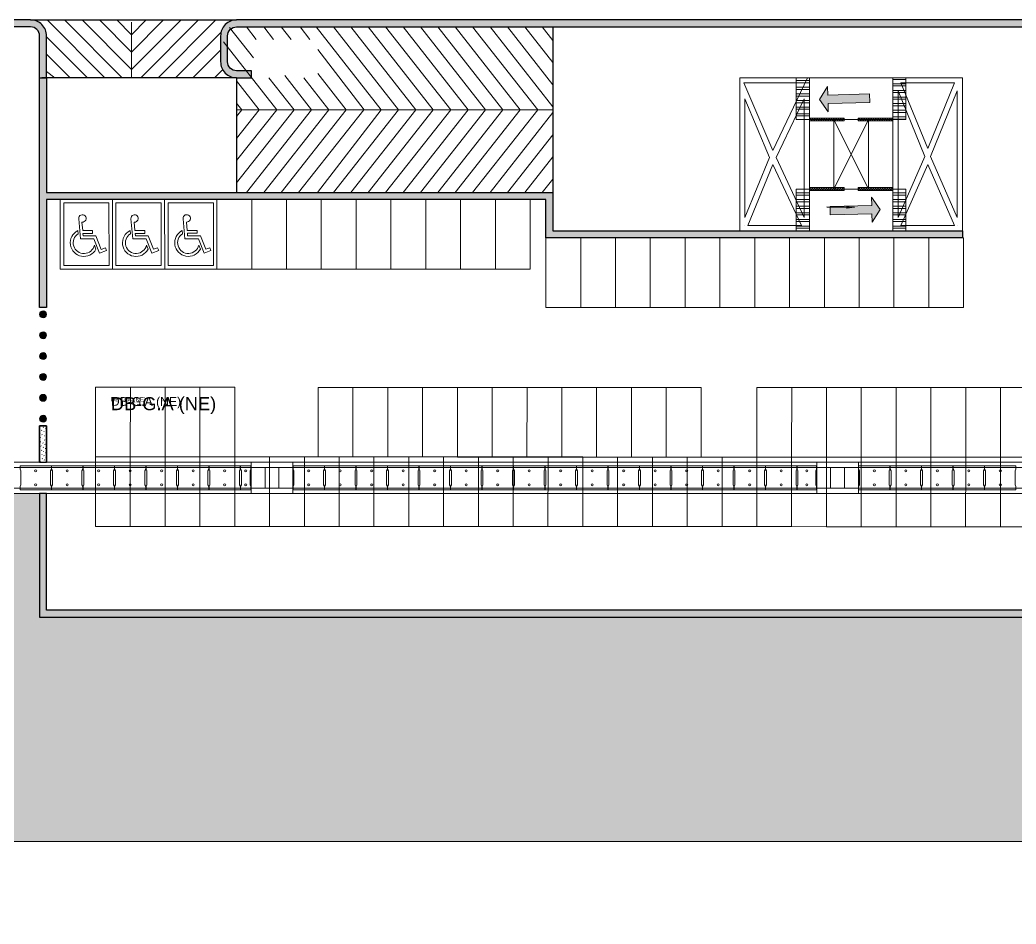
# Model space of a CAD drawing. Header units: millimetres. Extents: x -125260 to 100587, y -21016 to 10224.
# Drawn here: x -38881 to -10261, y -19872 to 6110 of the extents above; entities that cross this region are included whole.
import ezdxf

# ---------------------------------------------------------------- set-up
doc = ezdxf.new("R2010")
doc.units = ezdxf.units.MM
doc.header["$LTSCALE"] = 100
doc.header["$MEASUREMENT"] = 0
for name, color, linetype, lineweight in [('8', 251, 'Continuous', 0), ('ARC-PAKING-AR', 8, 'Continuous', 5), ('ARC-PARKING', 6, 'Continuous', 5), ('ARC-VIEW', 90, 'Continuous', 5), ('ARC_TEXT', 255, 'Continuous', 13), ('BOLLARD', 221, 'Continuous', 5), ('TEXT', 7, 'Continuous', 13), ('TEXT @ 1', 7, 'Continuous', 13), ('TEXT @ 100', 7, 'Continuous', 13), ('TEXT @ 150', 7, 'Continuous', 13), ('TEXT @ 50', 7, 'Continuous', 13), ('trench cover', 74, 'Continuous', 0)]:
    doc.layers.add(name, color=color, linetype=linetype, lineweight=lineweight)
doc.layers.add('9', color=9, linetype='Continuous')
doc.layers.add('Text_Tk', color=7, linetype='Continuous')
doc.styles.add('Annotative', font='arial.ttf')
doc.styles.add('TEXT-MEP', font='arial.ttf', dxfattribs={"width": 0.7})
doc.dimstyles.new('MEP-200', dxfattribs={"dimscale": 200, "dimtxt": 2, "dimasz": 1.2, "dimexe": 1, "dimexo": 0.5, "dimgap": 0.75, "dimtad": 1, "dimdec": 0, "dimzin": 1, "dimdsep": 46, "dimtxsty": 'TEXT-MEP', "dimblk": 'ARCHTICK', "dimcen": 0, "dimdle": 1, "dimclrd": 7, "dimclre": 8, "dimclrt": 51, "dimadec": 0, "dimazin": 0, "dimtm": 1e-09, "dimtfac": 0.625, "dimtdec": 0, "dimtix": 1, "dimtmove": 1, "dimatfit": 3, "dimfxl": 700, "dimtvp": 0.75, "dimtolj": 1, "dimtzin": 1, "dimlwd": -1, "dimlwe": -1, "dimarcsym": 1})
pattern_1 = [(45.00000056375756, (14.0185116333887, 100.7955895643681), (-0.03367596078536152, 0.03367596012265715), [])]
pattern_2 = [(45.00000056375756, (14.01851012208499, 99.99527097982354), (-0.03367596078536152, 0.03367596012265715), [])]
pattern_3 = [(330.0960819394024, (-254.6674254292302, 7184.723107989354), (49.85470196386791, 86.68626587928391), [9.999999999999922, -59.99999999999956])]

# ---------------------------------------------------------------- blocks, each defined once
blk = doc.blocks.new('_ArchTick')
at = {"const_width": 0.15}
blk.add_lwpolyline([(-0.5, -0.5), (0.5, 0.5)], dxfattribs=at)
blk = doc.blocks.new('A$C0FC06FC7')
for p, q in [((983.3851591378625, 1690.137638702552), (815.1740707966674, 3614.509923201083)), ((1125.425375327206, 3293.325162950467), (1195.55609437378, 2492.087426296464)), ((756.3563808493491, 2170.667853023886), (729.5181748617615, 2477.702902098215)), ((2142.074701869598, 2492.087426296464), (1195.55609437378, 2492.087426296464)), ((1220.176711356937, 2210.798888226534), (1241.128520776721, 1971.42617683069)), ((2142.074701869598, 2210.798888226534), (1220.176711356937, 2210.798888226534)), ((2457.89475019995, 1971.42617683069), (1241.128520776721, 1971.42617683069)), ((2142.074701869598, 2210.798888226534), (2142.074701869598, 2492.087426296464)), ((2971.183033571317, 679.6829128209793), (2457.89475019995, 1971.42617683069)), ((2266.985708642489, 1690.137638702552), (983.3851591378625, 1690.137638702552)), ((2813.648920475709, 314.4029016760469), (2266.985708642489, 1690.137638702552)), ((2460.110276266671, 695.0653822780878), (2305.938593605271, 1083.054430542077)), ((3466.865685796103, 573.9657122679346), (2813.648920475709, 314.4029016760469)), ((3362.992736771441, 835.3727743882046), (2971.183033571317, 679.6829128209793)), ((3466.865685796103, 573.9657122679346), (3362.992736771441, 835.3727743882046))]:
    blk.add_line(p, q)
for centre, radius, start, end in [((1168.526288673485, 3645.39627497227), 354.699530072429, 263.0201249035503, 184.9955775546926), ((1305.825607820618, 1305.832760517049), 1305.913429766081, 116.1872388435257, 332.1153117835303), ((1305.825607820618, 1305.832760517049), 1024.624891668825, 122.4296591420526, 347.4422065025104)]:
    blk.add_arc(centre, radius, start, end)
blk = doc.blocks.new('rrrrrrrrrrr')
at = {"layer": '8'}
for points in [[(-61.87889808206819, 2.79436670592986), (-61.87889808055479, 0.7943667059298605), (-60.37889808032196, 0.794366706861183), (-60.37889808265027, 2.794366707094014)], [(-61.77889808197506, 2.694366706069559), (-61.77889808069449, 0.8943667057901621), (-60.47889808041509, 0.8943667067214847), (-60.47889808251057, 2.694366707000881)]]:
    blk.add_lwpolyline(points, close=True, dxfattribs=at)
at = {"layer": 'ARC-PAKING-AR', "xscale": 0.0003000000000000001, "yscale": 0.0003000000000000001, "zscale": 0.0003000000000000001}
blk.add_blockref('A$C0FC06FC7', (-61.5917068811832, 1.157033304218203), dxfattribs=at)
blk = doc.blocks.new('*U119')
at = {"layer": 'TEXT @ 1', "insert": (-36268.48192648984, -4729.272766004375), "char_height": 2.5, "attachment_point": 1, "rotation": 359.98299311417423, "style": 'Annotative'}
blk.add_mtext_dynamic_manual_height_columns('DB-G.A (NE)', width=27910.07779181081, gutter_width=12500, heights=[0], dxfattribs=at)
at = {"layer": 'TEXT @ 100', "insert": (-36268.48192648984, -4729.272766004375), "char_height": 249.9999999999999, "attachment_point": 1, "rotation": 359.98299311417423, "style": 'Annotative'}
blk.add_mtext_dynamic_manual_height_columns('DB-G.A (NE)', width=2791007.779181081, gutter_width=1250000, heights=[0], dxfattribs=at)
at = {"layer": 'TEXT @ 150', "insert": (-36268.48192648984, -4729.272766004375), "char_height": 374.9999999999999, "attachment_point": 1, "rotation": 359.98299311417423, "style": 'Annotative'}
blk.add_mtext_dynamic_manual_height_columns('DB-G.A (NE)', width=4186511.668771621, gutter_width=1875000, heights=[0], dxfattribs=at)
at = {"layer": 'TEXT @ 50', "insert": (-36268.48192648984, -4729.272766004375), "char_height": 125, "attachment_point": 1, "rotation": 359.98299311417423, "style": 'Annotative'}
blk.add_mtext_dynamic_manual_height_columns('DB-G.A (NE)', width=1395503.88959054, gutter_width=625000, heights=[0], dxfattribs=at)
blk = doc.blocks.new('ARR1')
at = {"layer": 'ARC-PAKING-AR'}
h = blk.add_hatch(color=256, dxfattribs=at)
h.dxf.hatch_style = 1
h.paths.add_polyline_path([(-6.000000001862645, 0.5), (-1.000000001862645, 0.5), (-1.000000000931323, 1.5), (4.656612873077393e-10, 0), (-1.000000002328306, -1.499999999068677), (-1.000000002328306, -0.5), (-6.000000002328306, -0.5)])
at = {"layer": 'ARC-PAKING-AR', "flags": 128}
blk.add_lwpolyline([(-6.000000001862645, 0.5), (-1.000000001862645, 0.5), (-1.000000000931323, 1.5), (4.656612873077393e-10, 0), (-1.000000002328306, -1.499999999068677), (-1.000000002328306, -0.5), (-6.000000002328306, -0.5), (-6.000000001862645, 0.5)], dxfattribs=at)
blk = doc.blocks.new('SB 2')
at = {"layer": '8'}
h = blk.add_hatch(dxfattribs=at)
h.set_pattern_fill('ANSI32', color=256, scale=0.01999999999999998, angle=283.8596500629135)
h.set_pattern_definition([(360, (-7.441179152810946, 8.847386894049123), (-1.387778780781446e-17, 0.1905), []), (360, (-7.377679125871509, 8.783886866178364), (-1.387778780781446e-17, 0.1905), [])])
h.paths.add_polyline_path([(-1.575001449789852, 1.842957125394605), (-1.574925910681486, 0.6428109782282263), (-1.199925911147147, 0.6428109783446416), (-1.200001450022683, 1.842957125394605)])
h = blk.add_hatch(dxfattribs=at)
h.set_pattern_fill('ANSI32', color=256, scale=0.01999999999999998, angle=283.8596500629135)
h.set_pattern_definition([(360, (-4.667177643859759, 8.747829446569085), (-1.387778780781446e-17, 0.1905), []), (360, (-4.603677616687492, 8.684329419163987), (-1.387778780781446e-17, 0.1905), [])])
h.paths.add_polyline_path([(1.199000058928505, 1.842659816495143), (1.199075598269701, 0.6408109784824774), (1.574075598269701, 0.6408109782496467), (1.574000058230013, 1.842659816960804)])
h = blk.add_hatch(dxfattribs=at)
h.set_pattern_fill('ANSI31', color=256, scale=0.01499999999999999, angle=-31.14034993708653)
h.set_pattern_definition(pattern_1)
h.paths.add_polyline_path([(-1.199925910448655, 0.6828109779162332), (-1.199925911147147, 0.6028109773760661), (-0.1999259106814861, 0.6028109778417274), (-0.1999259106814861, 0.6828109784983099)])
h = blk.add_hatch(dxfattribs=at)
h.set_pattern_fill('ANGLE', color=256, scale=0.9999999999999994, angle=-31.14034993708653)
h.set_pattern_definition([(1.672335651513517e-11, (-6.450513472547755, 19.71753240132239), (1.77635683940025e-15, 6.985), [5.079999999999996, -1.904999999999999]), (90, (-6.450513472547755, 19.71753240132239), (-6.985000000000001, 1.332267629550188e-15), [5.079999999999993, -1.904999999999998])])
h.paths.add_polyline_path([(0.2000740887597203, 0.6828109779162332), (0.200074088294059, 0.6028109781909734), (1.199074088595808, 0.6028109780745581), (1.199074088130146, 0.6828109779162332)])
h = blk.add_hatch(dxfattribs=at)
h.set_pattern_fill('ANSI31', color=256, scale=0.01499999999999999, angle=-31.14034993708653)
h.set_pattern_definition(pattern_1)
h.paths.add_polyline_path([(0.2000740887597203, 0.6828109779162332), (0.200074088294059, 0.6028109781909734), (1.199074088595808, 0.6028109780745581), (1.199074088130146, 0.6828109779162332)])
h = blk.add_hatch(dxfattribs=at)
h.set_pattern_fill('ANSI32', color=256, scale=0.01999999999999998, angle=283.8596500629135)
h.set_pattern_definition([(360, (-7.441106575774029, 7.807181028649211), (-1.387778780781446e-17, 0.1905), []), (360, (-7.377606548601761, 7.743681001360528), (-1.387778780781446e-17, 0.1905), [])])
h.paths.add_polyline_path([(-1.574928872520104, -2.557766473502852), (-1.574927420122549, -1.357507605687715), (-1.19992742035538, -1.357507606036961), (-1.199928871821612, -2.557766473037191)])
h = blk.add_hatch(dxfattribs=at)
h.set_pattern_fill('ANSI31', color=256, scale=0.01499999999999999, angle=-31.14034993708653)
h.set_pattern_definition(pattern_2)
h.paths.add_polyline_path([(-1.199927419889718, -1.317507605650462), (-1.19992742035538, -1.397507606656291), (-0.1999274203553796, -1.397507606190629), (-0.1999274208210409, -1.317507606116123)])
h = blk.add_hatch(dxfattribs=at)
h.set_pattern_fill('ANGLE', color=256, scale=0.9999999999999994, angle=-31.14034993708653)
h.set_pattern_definition([(1.672335651513517e-11, (-6.450514981523156, 17.71721381973475), (1.77635683940025e-15, 6.985), [5.079999999999996, -1.904999999999999]), (90, (-6.450514981523156, 17.71721381973475), (-6.985000000000001, 1.332267629550188e-15), [5.079999999999993, -1.904999999999998])])
h.paths.add_polyline_path([(0.2000725790858269, -1.317507604020648), (0.2000725786201656, -1.397507603629492), (1.200072579085827, -1.397507604327984), (1.200072579085827, -1.317507603904232)])
h = blk.add_hatch(dxfattribs=at)
h.set_pattern_fill('ANSI31', color=256, scale=0.01499999999999999, angle=-31.14034993708653)
h.set_pattern_definition(pattern_2)
h.paths.add_polyline_path([(0.2000725790858269, -1.317507604020648), (0.2000725786201656, -1.397507603629492), (1.200072579085827, -1.397507604327984), (1.200072579085827, -1.317507603904232)])
h = blk.add_hatch(dxfattribs=at)
h.set_pattern_fill('ANSI32', color=256, scale=0.01999999999999998, angle=283.8596500629135)
h.set_pattern_definition([(360, (-4.666105066658929, 7.80747833836358), (-1.387778780781446e-17, 0.1905), []), (360, (-4.602605039719492, 7.743978310609236), (-1.387778780781446e-17, 0.1905), [])])
h.paths.add_polyline_path([(1.200072636827826, -2.557469163904898), (1.200074089225382, -1.357507605454884), (1.57507408852689, -1.357507606153376), (1.575072635896504, -2.557469163672067)])
at = {"layer": 'ARC-PARKING'}
h = blk.add_hatch(dxfattribs=at)
h.set_pattern_fill('ANGLE', color=256, scale=0.9999999999999994, angle=-31.14034993708653)
h.set_pattern_definition([(1.672335651513517e-11, (-12.06351724988781, 19.67472141166218), (1.77635683940025e-15, 6.985), [5.079999999999996, -1.904999999999999]), (90, (-12.06351724988781, 19.67472141166218), (-6.985000000000001, 1.332267629550188e-15), [5.079999999999993, -1.904999999999998])])
h.paths.add_polyline_path([(-1.199925910448655, 0.6828109779162332), (-1.199925911147147, 0.6028109773760661), (-0.1999259106814861, 0.6028109778417274), (-0.1999259106814861, 0.6828109784983099)])
h = blk.add_hatch(dxfattribs=at)
h.set_pattern_fill('ANGLE', color=256, scale=0.9999999999999994, angle=-31.14034993708653)
h.set_pattern_definition([(1.672335651513517e-11, (-12.06351724849083, 18.47472141240723), (1.77635683940025e-15, 6.985), [5.079999999999996, -1.904999999999999]), (90, (-12.06351724849083, 18.47472141240723), (-6.985000000000001, 1.332267629550188e-15), [5.079999999999993, -1.904999999999998])])
h.paths.add_polyline_path([(-1.199927419889718, -1.317507605650462), (-1.19992742035538, -1.397507606656291), (-0.1999274203553796, -1.397507606190629), (-0.1999274208210409, -1.317507606116123)])
at = {"layer": '8'}
for p, q in [((1.248735337052494, 1.842579663847573), (2.249075596686453, -0.2535658042179421)), ((-2.279311884660274, -0.4200715298065916), (-3.05119838565588, 1.463762561441399)), ((-2.199926359113306, -0.1912544280057773), (-2.971812860108912, 1.692579663707875)), ((-1.430583911715075, 1.692579663707875), (-2.199926359113306, -0.1912544280057773)), ((-1.351198385935277, 1.463762561441399), (-2.120540834031999, -0.4200715301558375)), ((-2.279311884660274, -0.4200715298065916), (-3.049927871674299, -2.178690503234975)), ((-1.349927870789543, -2.178690503002144), (-2.120540834031999, -0.4200715301558375)), ((2.344315330497921, -0.4512272189604118), (3.050074089784175, -2.178690503002144)), ((-2.199926360044628, -0.6488886325387284), (-2.970542346127331, -2.407507604919374)), ((-1.429313396569341, -2.40750760526862), (-2.199926360044628, -0.6488886325387284))]:
    blk.add_line(p, q, dxfattribs=at)
at = {"layer": '8', "flags": 128}
for points in [[(-3.201198385329917, 1.842579663614742), (-1.201198386028409, 1.842579663731158), (-1.199927871115506, -2.55750760587398), (-3.19992787251249, -2.557507604709826)], [(3.199001510161906, 1.842579663614742), (1.199001510161906, 1.842579664080404), (1.19907408952713, -2.55750760610681), (3.199074090225622, -2.55750760587398)], [(-3.049927871441469, -2.407507605035789), (-3.049927871441469, -2.407507605035789)], [(3.050074089318514, -2.40750760526862), (3.050074089318514, -2.40750760526862)]]:
    blk.add_lwpolyline(points, close=True, dxfattribs=at)
at = {"layer": '8'}
for points in [[(-1.575001449789852, 1.842957125394605), (-1.574925910681486, 0.6428109782282263), (-1.199925911147147, 0.6428109783446416), (-1.200001450022683, 1.842957125394605)], [(-1.19992591207847, 0.6428109768312424), (1.199074088130146, 0.6428109797416255), (1.19899999955669, 1.842579664546065), (-1.200000000186265, 1.842579663032666)], [(1.199000059161335, 1.842659816495143), (1.199075598269701, 0.6428109783446416), (1.574075598269701, 0.6428109782282263), (1.574000058695674, 1.842659816495143)], [(-1.199927420821041, -1.357507607084699), (1.199072578456253, -1.357507605338469), (1.199074087198824, 0.6428109792759642), (-1.199925912544131, 0.6428109771804884)], [(-1.199925910448655, 0.6828109779162332), (-1.199925911147147, 0.6028109773760661), (-0.1999259106814861, 0.6028109778417274), (-0.1999259106814861, 0.6828109784983099)], [(0.5000725779682398, -1.357507606735453), (0.500074087176472, 0.6428109778789803), (-0.4999259128235281, 0.6428109785774723), (-0.4999274220317602, -1.3575076055713)], [(0.2000740887597203, 0.6828109779162332), (0.200074088294059, 0.6028109781909734), (1.199074088595808, 0.6028109780745581), (1.199074088130146, 0.6828109779162332)], [(-1.574928872520104, -2.557766473502852), (-1.574927420122549, -1.357507605687715), (-1.19992742035538, -1.357507606036961), (-1.199928871821612, -2.557766473037191)], [(-1.199927419889718, -1.317507605650462), (-1.19992742035538, -1.397507606656291), (-0.1999274203553796, -1.397507606190629), (-0.1999274208210409, -1.317507606116123)], [(-1.199927420821041, -2.557507607270963), (1.200072579085827, -2.557507604709826), (1.200072578154504, -1.357507605222054), (-1.199927420821041, -1.357507607783191)], [(0.2000725790858269, -1.317507604020648), (0.2000725786201656, -1.397507603629492), (1.200072579085827, -1.397507604327984), (1.200072579085827, -1.317507603904232)], [(1.200072636827826, -2.557469163904898), (1.200074089225382, -1.357507605454884), (1.57507408852689, -1.357507606153376), (1.575072635896504, -2.557469163672067)]]:
    blk.add_lwpolyline(points, close=True, dxfattribs=at)
at = {"layer": '8', "flags": 128}
for points in [[(-3.049927871674299, -2.178690503234975), (-3.05119838565588, 1.463762561441399)], [(-2.971812860108912, 1.692579663707875), (-1.430583911715075, 1.692579663707875)], [(-1.351198385935277, 1.463762561441399), (-1.349927870789543, -2.178690503002144)], [(2.249075596220791, -0.2535658044507727), (3.077899819705635, 1.692579663591459), (1.428387035615742, 1.692579664173536)], [(2.154835863504559, -0.4512272184947506), (1.349006169009954, 1.236945606186055), (1.349074088968337, -2.178690502536483)], [(3.049074090085924, -2.178690503002144), (3.049006175715476, 1.236654386506416), (2.343315330799669, -0.4512272189604118)], [(0.500074087176472, 0.6428109778789803), (-0.4999274220317602, -1.3575076055713)], [(-0.4999259128235281, 0.6428109785774723), (0.5000725784339011, -1.357507606619038)], [(1.350074089132249, -2.178690502303652), (2.15583586320281, -0.4512272184947506)], [(2.250075597083196, -0.6488886326551437), (1.429459614446387, -2.407507605501451)], [(2.970688564470038, -2.407507604802959), (2.250075597083196, -0.6488886326551437)], [(-1.429313397035003, -2.407507605501451), (-2.970542346127331, -2.407507604919374)], [(1.429459614446387, -2.407507605501451), (2.970688564470038, -2.407507604802959)]]:
    blk.add_lwpolyline(points, dxfattribs=at)
at = {"layer": '8'}
for p, xscale, yscale, zscale, rotation in [((0.9054938885383308, 1.218928863410838), 0.2399999999999999, 0.2399999999999999, 0.2399999999999999, 358.598722509094), ((-0.837204368552193, -1.940713212941773), 0.2400000000000002, 0.2400000000000002, 0.2400000000000002, 178.5987223442755)]:
    blk.add_blockref('ARR1', p, dxfattribs=dict(at, xscale=xscale, yscale=yscale, zscale=zscale, rotation=rotation))
blk = doc.blocks.new('BIKE1X2')
at = {"layer": '8'}
blk.add_lwpolyline([(-1.164153218269348e-10, 2.328306436538696e-10), (1.000000000116415, 2.328306436538696e-10), (1.000000000349246, 2.000000000232831), (-1.164153218269348e-10, 2.000000000232831)], close=True, dxfattribs=at)
blk = doc.blocks.new('*U110')
at = {"layer": 'ARC-VIEW', "xscale": -1000, "yscale": 1000, "zscale": 1000, "rotation": 151.0973480734846}
blk.add_blockref('BIKE1X2', (45.60182464774698, 1117.103609023616), dxfattribs=at)
blk = doc.blocks.new('*U111')
at = {"layer": 'ARC_TEXT'}
for p in [(-6128.089746620221, 3383.270024306086), (-5252.648354245905, 2899.945735119502), (-4377.206961871588, 2416.621445932919), (-3501.76556949727, 1933.297156746335), (-2626.324177122952, 1449.972867559751), (-1750.882784748635, 966.6485783731674), (-875.4413923743174, 483.3242891865837), (0, 0)]:
    blk.add_blockref('*U110', p, dxfattribs=at)
blk = doc.blocks.new('*U76')
at = {"layer": 'ARC-VIEW', "xscale": -1000, "yscale": 1000, "zscale": 1000, "rotation": 151.0973480734846}
blk.add_blockref('BIKE1X2', (45.60182464774698, 1117.103609023616), dxfattribs=at)
blk = doc.blocks.new('*U77')
at = {"layer": 'ARC_TEXT'}
for p in [(-8754.413923743175, 4833.242891865837), (-7878.972531368857, 4349.918602679253), (-7003.531138994539, 3866.59431349267), (-6128.089746620221, 3383.270024306086), (-5252.648354245905, 2899.945735119502), (-4377.206961871588, 2416.621445932919), (-3501.76556949727, 1933.297156746335), (-2626.324177122952, 1449.972867559751), (-1750.882784748635, 966.6485783731674), (-875.4413923743174, 483.3242891865837), (0, 0)]:
    blk.add_blockref('*U76', p, dxfattribs=at)
blk = doc.blocks.new('*U78')
at = {"layer": 'ARC-VIEW', "xscale": -1000, "yscale": 1000, "zscale": 1000, "rotation": 151.0973480734846}
blk.add_blockref('BIKE1X2', (45.60182464774698, 1117.103609023616), dxfattribs=at)
blk = doc.blocks.new('*U79')
at = {"layer": 'ARC_TEXT'}
for p in [(-7003.531138994539, 3866.59431349267), (-6128.089746620221, 3383.270024306086), (-5252.648354245905, 2899.945735119502), (-4377.206961871588, 2416.621445932919), (-3501.76556949727, 1933.297156746335), (-2626.324177122952, 1449.972867559751), (-1750.882784748635, 966.6485783731674), (-875.4413923743174, 483.3242891865837), (0, 0)]:
    blk.add_blockref('*U78', p, dxfattribs=at)
blk = doc.blocks.new('*U80')
at = {"layer": 'ARC-VIEW', "xscale": -1000, "yscale": 1000, "zscale": 1000, "rotation": 151.0973480734846}
blk.add_blockref('BIKE1X2', (45.60182464774698, 1117.103609023616), dxfattribs=at)
blk = doc.blocks.new('*U63')
at = {"layer": 'ARC_TEXT'}
for p in [(-22761.47620173225, 12566.43151885118), (-21886.03480935793, 12083.10722966459), (-21010.59341698362, 11599.78294047801), (-20135.1520246093, 11116.45865129143), (-19259.71063223498, 10633.13436210484), (-18384.26923986067, 10149.81007291826), (-17508.82784748635, 9666.485783731674), (-16633.38645511203, 9183.161494545091), (-15757.94506273771, 8699.837205358506), (-14882.5036703634, 8216.512916171923), (-14007.06227798908, 7733.188626985339), (-13131.62088561476, 7249.864337798756), (-12256.17949324044, 6766.540048612172), (-11380.73810086613, 6283.215759425588), (-10505.29670849181, 5799.891470239005), (-9629.855316117491, 5316.567181052421), (-8754.413923743175, 4833.242891865837), (-7878.972531368857, 4349.918602679253), (-7003.531138994539, 3866.59431349267), (-6128.089746620221, 3383.270024306086), (-5252.648354245905, 2899.945735119502), (-4377.206961871588, 2416.621445932919), (-3501.76556949727, 1933.297156746335), (-2626.324177122952, 1449.972867559751), (-1750.882784748635, 966.6485783731674), (-875.4413923743174, 483.3242891865837), (0, 0)]:
    blk.add_blockref('*U80', p, dxfattribs=at)
blk = doc.blocks.new('*U89')
at = {"layer": 'ARC-VIEW', "xscale": -1000, "yscale": 1000, "zscale": 1000, "rotation": 151.0973480734846}
blk.add_blockref('BIKE1X2', (45.60182464774698, 1117.103609023616), dxfattribs=at)
blk = doc.blocks.new('*U90')
at = {"layer": 'ARC_TEXT'}
for p in [(-2626.324177122952, 1449.972867559751), (-1750.882784748635, 966.6485783731674), (-875.4413923743174, 483.3242891865837), (0, 0)]:
    blk.add_blockref('*U89', p, dxfattribs=at)
blk = doc.blocks.new('bollard H')
at = {"layer": 'BOLLARD'}
h = blk.add_hatch(color=256, dxfattribs=at)
h.dxf.hatch_style = 1
h.set_gradient(color1=(128, 128, 128), tint=1, name='SPHERICAL')
edge = h.paths.add_edge_path()
edge.add_arc((0, 0), 0.09999999999999998, -7.830578339736268, 352.1694216602637)
blk.add_circle((1.164153218269348e-10, 0), 0.09999999999999998, dxfattribs=at)
blk = doc.blocks.new('*U20')
at = {"layer": 'BOLLARD', "rotation": 7.830578339736208}
blk.add_blockref('bollard H', (0, 0), dxfattribs=at)
blk = doc.blocks.new('*U23')
at = {"layer": 'BOLLARD', "xscale": 999.9999999999999, "yscale": 999.9999999999999, "zscale": 999.9999999999999, "rotation": 53.2666790422975}
blk.add_blockref('*U20', (-2.812885213643312e-08, -5.095716915093362e-08), dxfattribs=at)
blk = doc.blocks.new('*U22')
at = {"layer": '8'}
blk.add_lwpolyline([(0.02499999990686774, 0.3450953722931445), (0.02499999990686774, 0.2500953725539148), (0, 0.2000953723909333), (4.656612873077393e-10, -0.1999046159908175), (0.02500000013969839, -0.2499046159209684), (0.02500000037252903, -0.3449046158930287), (-0.8749999997671694, -0.3449046157766134), (-0.875, -0.2499046159209684), (-0.849999999627471, -0.1999046159908175), (-0.8500000000931323, 0.2000953725073487), (-0.875, 0.2500953725539148), (-0.8750000004656613, 0.3450953728752211)], close=True, dxfattribs=at)
for centre in [(-0.4250000000465661, 0.2000953727089899), (-0.4249999995809048, -0.199904615672761, 0.001919901624205502)]:
    blk.add_circle(centre, 0.02999999999999999, dxfattribs=at)
blk = doc.blocks.new('*U14')
at = {"layer": '8'}
blk.add_lwpolyline([(-0.2750000002793968, 0.3450953722931445), (-0.2750000002793968, 0.2500953725539148), (-0.3000000001862645, 0.2000953723909333), (-0.2999999997206032, -0.1999046159908175), (-0.2750000000465661, -0.2499046159209684), (-0.2749999998137355, -0.3449046158930287), (-0.5749999995809048, -0.3449046159706389), (-0.5749999998137354, -0.2499046161149939), (-0.5499999994412064, -0.1999046161848431), (-0.5499999999068677, 0.2000953723133231), (-0.5749999998137354, 0.2500953723598892), (-0.5750000002793967, 0.3450953726811955)], close=True, dxfattribs=at)
for centre in [(-0.4250000000465661, 0.2000953727089899), (-0.4249999995809048, -0.199904615672761, 0.001919901624205502)]:
    blk.add_circle(centre, 0.02999999999999999, dxfattribs=at)
blk = doc.blocks.new('*U15')
at = {"layer": '8'}
blk.add_lwpolyline([(-0.1450000002793967, 0.3450953722931445), (-0.1450000002793967, 0.2500953725539148), (-0.1700000001862645, 0.2000953723909333), (-0.1699999997206032, -0.1999046159908175), (-0.1450000000465661, -0.2499046159209684), (-0.1449999998137355, -0.3449046158930287), (-0.7049999995809049, -0.3449046158865612), (-0.7049999998137355, -0.2499046160309162), (-0.6799999994412065, -0.1999046161007654), (-0.6799999999068678, 0.2000953723974008), (-0.7049999998137355, 0.250095372443967), (-0.7050000002793968, 0.3450953727652732)], close=True, dxfattribs=at)
for centre in [(-0.4250000000465661, 0.2000953727089899), (-0.4249999995809048, -0.199904615672761, 0.001919901624205502)]:
    blk.add_circle(centre, 0.02999999999999999, dxfattribs=at)
blk = doc.blocks.new('*U102')
at = {"layer": 'ARC-VIEW', "xscale": -1000, "yscale": 1000, "zscale": 1000, "rotation": 151.0973480734846}
blk.add_blockref('BIKE1X2', (45.60182464774698, 1117.103609023616), dxfattribs=at)
blk = doc.blocks.new('*U103')
at = {"layer": 'ARC_TEXT'}
for p in [(-9629.855316117491, 5316.567181052421), (-8754.413923743175, 4833.242891865837), (-7878.972531368857, 4349.918602679253), (-7003.531138994539, 3866.59431349267), (-6128.089746620221, 3383.270024306086), (-5252.648354245905, 2899.945735119502), (-4377.206961871588, 2416.621445932919), (-3501.76556949727, 1933.297156746335), (-2626.324177122952, 1449.972867559751), (-1750.882784748635, 966.6485783731674), (-875.4413923743174, 483.3242891865837), (0, 0)]:
    blk.add_blockref('*U102', p, dxfattribs=at)

msp = doc.modelspace()

# ---------------------------------------------------------------- hatches: boundary and pattern name
at = {"layer": '8'}
h = msp.add_hatch(dxfattribs=at)
h.set_pattern_fill('ACAD_ISO07W100', color=256, scale=19.99999999999999, angle=-61.06127451514627)
h.set_pattern_definition([(330.0960819394024, (-254.6675112748489, -6172.96521111473), (49.85470196386791, 86.68626587928391), [9.999999999999922, -59.99999999999956])])
edge = h.paths.add_edge_path()
edge.add_line((-38314.97880298535, 4449.997827036714), (-38314.97879590148, 5649.997823752467))
edge.add_arc((-38574.97879672002, 5649.997827863845), 260.0000006620318, -4.457986366228255e-07, 89.99999949702085)
edge.add_line((-38574.97879395778, 5909.997828776541), (-69124.96949235928, 5909.998024131379))
edge.add_arc((-69124.96949520729, 5649.998013993783), 260.000001920026, 89.99999956646371, 168.9125100870684)
edge.add_line((-69380.11651210966, 5699.99802528735), (-69582.24403054347, 5699.99802652415))
edge.add_arc((-69124.96949520729, 5649.998013993783), 460.0000020652039, 89.99999954754571, 173.7598683091863, ccw=False)
edge.add_line((-69124.96949105959, 6109.998021156178), (-38574.97879295696, 6109.997825982035))
edge.add_arc((-38574.97879664401, 5649.997826146253), 460.0000008884676, -4.270657996130467e-07, 89.999999545521, ccw=False)
edge.add_line((-38114.97879567115, 5649.997823511891), (-38114.97880271333, 4449.997827315092))
edge.add_line((-38114.97880286585, 4449.99782657146), (-38314.97880277487, 4449.997827597253))
h = msp.add_hatch(dxfattribs=at)
h.set_pattern_fill('ACAD_ISO07W100', color=256, scale=19.99999999999999, angle=-61.06127451514627)
h.set_pattern_definition(pattern_3)
edge = h.paths.add_edge_path()
edge.add_line((11370.45727908754, 6109.99980570667), (-32655.23015536672, 6110.000094936113))
edge.add_arc((-32655.23015511823, 5650.000099527862), 459.9999954082505, 90.00000003095077, 180.0359832021136)
edge.add_line((-33115.23005981084, 5649.711207887682), (-33114.72757126352, 4909.597386732639))
edge.add_arc((-32656.02255555533, 4908.498285591589), 458.7063324820824, 179.8627140886466, 270.104313702072)
edge.add_line((-32655.18742721468, 4449.792713334376), (-32224.97880147972, 4449.792711768707))
edge.add_line((-32224.97880147972, 4449.792711768707), (-32224.97880074971, 4649.792530075822))
edge.add_line((-32224.97880074971, 4649.792530075822), (-32654.56431385542, 4649.792435040581))
edge.add_arc((-32654.7276039072, 4909.792382440515), 259.9999986761722, 180.035983967179, 270.03598396717905, ccw=False)
edge.add_line((-32914.72755130714, 4909.629092388728), (-32915.23009991409, 5649.836812295543))
edge.add_arc((-32655.23015965049, 5650.000098363645), 259.9999915373324, 89.99999990555227, 180.0359830902884, ccw=False)
edge.add_line((-32655.2301592219, 5910.000089900976), (11370.54520143665, 5909.999806535721))
edge.add_line((11370.54520143665, 5909.999806535721), (11370.45727908754, 6109.99980570667))
h = msp.add_hatch(dxfattribs=at)
h.set_pattern_fill('ACAD_ISO07W100', color=256, scale=19.99999999999999, angle=-61.06127451514627)
h.set_pattern_definition([(330.0960819394024, (-254.6675161830935, -6172.962912418239), (49.85470196386791, 86.68626587928391), [9.999999999999922, -59.99999999999956])])
h.paths.add_polyline_path([(-23569.97883362124, 50.00003556621959), (-11799.97883620749, 49.9999548124033), (-11799.97883578793, -150.0000436131959), (-23769.97883659242, -149.9999684959766), (-23769.9788306509, 950.0000409818604), (-38114.97882817195, 950.0001383877243), (-38114.97883441889, -151.6695061146165), (-38114.97884373849, -2149.999867607083), (-38314.97884660512, -2149.999869381485), (-38314.97880621186, 4450.000133353344), (-38114.97880604966, 4450.000133419468), (-38114.97882505944, 1150.000147493789), (-23569.97883158438, 1150.00003904663)])
h = msp.add_hatch(dxfattribs=at)
h.set_pattern_fill('GRASS', color=256, scale=10, angle=298.9)
h.set_pattern_definition([(28.89999999999996, (0, 0), (70.437921930418, 244.0379051269747), [47.625, -311.5852448]), (343.9, (0, 0), (70.43792193880407, 244.0379051560289), [47.625, -206.375]), (73.89999999999996, (0, 0), (-244.0379051560288, 70.43792193880408), [47.62499999999998, -206.3749999999999])])
edge = h.paths.add_edge_path()
edge.add_line((84013.26528787613, -2501.168292760849), (72238.6568248272, -7419.06239593029))
edge.add_line((72238.6568248272, -7419.06239593029), (71500.02111554146, -7433.235993742943))
edge.add_line((71500.02111554146, -7433.235993742943), (71500.02111554146, -7493.355104088783))
edge.add_line((71500.02111554146, -7493.355104088783), (71500.02111577988, -7693.353696584702))
edge.add_line((71500.02111577988, -7693.353696584702), (68200.02111935616, -7693.475291728973))
edge.add_line((68200.02111935616, -7693.475291728973), (68200.0211212635, -7493.475290775299))
edge.add_line((68200.0211212635, -7493.475290775299), (7400.021113157272, -7496.115866184235))
edge.add_line((7400.021113157272, -7496.115866184235), (7400.02109336853, -11050.0001680851))
edge.add_line((7400.02109336853, -11050.0001680851), (-38314.97889947891, -11049.99986755848))
edge.add_line((-38314.97889947891, -11049.99986755848), (-38314.97887969017, -7498.147111773491))
edge.add_line((-38314.97887969017, -7498.147111773491), (-72438.87891340256, -7499.583283185959))
edge.add_line((-72438.87891340256, -7499.583283185959), (-72438.878937006, -11000.20302522182))
edge.add_line((-72438.878937006, -11000.20302522182), (-119747.7458276749, -11000.20261752605))
edge.add_line((-119747.7458276749, -11000.20261752605), (-119747.7458200455, -10500.20261287689))
edge.add_line((-119747.7458200455, -10500.20261287689), (-119747.7457618713, -1000.202613949776))
edge.add_line((-119747.7457618713, -1000.202613949776), (-119314.2249376621, -996.3068087092943))
edge.add_arc((-119249.4961795634, -500.5143218379377), 500.000002163096, 179.9999992584559, 262.56175464530475, ccw=False)
edge.add_line((-119749.4961817265, -500.514315366745), (-119749.4961764084, 499.4856820454916))
edge.add_arc((-119249.4961799447, 499.4856761139198), 499.9999964636227, 84.26082891836921, 179.9999993202919, ccw=False)
edge.add_line((-119199.4961750507, 996.9793906211853), (-119199.496165514, 2399.485680103302))
edge.add_line((-119199.496165514, 2399.485680103302), (-117799.4961624146, 2399.485674977303))
edge.add_line((-117799.4961624146, 2399.485674977303), (-117799.4961657524, 2049.512160778046))
edge.add_line((-117799.4961657524, 2049.512160778046), (-113341.225207639, 2049.512129419654))
edge.add_arc((-115647.8087369163, 849.5121491730206), 2600.062985799594, 27.48570364628458, 90.3988013827072)
edge.add_line((-115665.9060618877, 3449.512152433395), (-116106.6570737362, 3449.512151837349))
edge.add_line((-116106.6570737362, 3449.512151837349), (-116106.6570736925, 3649.512148547674))
edge.add_arc((-114487.0617520463, -6997.906590589138), 10769.89390906058, 98.64904924634347, 270.0860920751314)
edge.add_line((-114470.8790214062, -17767.78834164143), (-88510.37006855011, -17776.21907544136))
edge.add_line((-88510.37006855011, -17776.21907544136), (-73230.20852637291, -17500.20280218124))
edge.add_line((-73230.20852637291, -17500.20280218124), (75369.76525259018, -17500.20431089401))
edge.add_line((75369.76525259018, -17500.20431089401), (90337.26889181137, -10978.82187712193))
edge.add_line((90337.26889181137, -10978.82187712193), (90737.32031178474, -2552.32080078125))
edge.add_line((90737.32031178474, -2552.32080078125), (84013.26528787613, -2501.168292760849))
h = msp.add_hatch(dxfattribs=at)
h.set_pattern_fill('ACAD_ISO07W100', color=256, scale=19.99999999999999, angle=-61.06127451514627)
h.set_pattern_definition(pattern_3)
h.paths.add_polyline_path([(-38314.9788710373, -6598.103878356342), (-38114.97886966624, -6598.095195091853), (-38114.97886295662, -5549.999870602391), (-38314.97886437156, -5549.999866289261)])
h = msp.add_hatch(dxfattribs=at)
h.set_pattern_fill('ACAD_ISO07W100', color=256, scale=19.99999999999999, angle=-61.06127451514627)
h.set_pattern_definition(pattern_3)
h.paths.add_polyline_path([(6600.021118397446, -7496.124537492695), (6600.021097232675, -10850.00016240659), (-38114.97889703316, -10849.99986619287), (-38114.97887538707, -7498.095198173018), (-38314.9788769835, -7498.103881579766), (-38314.97890114786, -11049.99986984226), (6800.02109549669, -11050.00016298663), (6800.021117367578, -7496.115850826376)])

# ---------------------------------------------------------------- linework, layer by layer
for p, q in [((-38574.97879224714, 6110.000133623311), (-32655.23015536672, 6110.000094936113)), ((-38574.97879384643, 5910.000136697025), (-69124.96949239094, 5910.000330105249)), ((-38314.97880258459, 4450.000135896611), (-38314.97879546123, 5650.000135944807)), ((-32654.4010335713, 4649.792531651503), (-32654.56431944699, 4649.792432013259)), ((-38314.97884404282, -2149.999873438152), (-38314.97880402223, 4450.000133979658)), ((-38314.97880402223, 4450.000133979658), (-38114.97880346132, 4450.000131018751)), ((-38114.97880346132, 4450.000131018751), (-38254.97880242016, 4450.000135094218)), ((-32654.97880538473, 4449.787976843538), (-38174.97880343375, 4450.000134212489)), ((-38114.97880346132, 4450.000131018751), (-38114.97882422885, 1150.000139190583)), ((-38114.97882422885, 1150.000139190583), (-23569.97882699421, 1150.000048251473)), ((-23569.97882699421, 1150.000048251473), (-23569.9788307768, 50.00003635388566)), ((-23769.97882826444, 950.0000453898101), (-38114.97882546026, 950.0001361910254)), ((-38114.97882546026, 950.0001361910254), (-38114.97883158854, -151.6695094975294)), ((-23769.97883302924, -149.9999667497468), (-23769.97882826444, 950.0000453898101)), ((-23569.9788307768, 50.00003635388566), (-11799.97883363113, 49.9999549263157)), ((-11799.97883363113, 49.9999549263157), (-11799.97883330889, -150.0000420474098)), ((-38114.97883158854, -151.6695094975294), (-38114.97884108148, -2149.999867820588)), ((-11799.97883330889, -150.0000420474098), (-23769.97883302924, -149.9999667497468)), ((-38114.97884108148, -2149.999867820588), (-38314.97884404282, -2149.999873438152))]:
    msp.add_line(p, q)
msp.add_lwpolyline([(-38114.97880346132, 4450.000131018751), (-38114.97879573955, 5650.000114545866, 0.4142135799662505), (-38574.97879224714, 6110.000133623311), (-69124.96949811267, 6110.000326443056, 0.3826623512971588), (-69582.24402882003, 5700.000334267771), (-69380.11651110153, 5700.000332386931)], format="xyb")
msp.add_lwpolyline([(11370.45727908754, 6109.99980570667), (-32655.23015536672, 6110.000094936113, 0.4143975185467407), (-33115.23005981084, 5649.711207887682), (-33114.72757126352, 4909.597386732639, 0.4154491477461929), (-32655.18742721468, 4449.792713334376), (-32224.97880147972, 4449.792711768707), (-32224.97880074971, 4649.792530075822), (-32654.56431385542, 4649.792435040581, -0.414213562373095), (-32914.72755130714, 4909.629092388728), (-32915.23009991409, 5649.836812295543, -0.4143975186161377), (-32655.2301592219, 5910.000089900976), (11370.54520143665, 5909.999806535721)], format="xyb", close=True)
at = {"flags": 128}
msp.add_lwpolyline([(-38314.97887153544, -6598.103880562645), (-38314.97886437156, -5549.999866289261), (-38114.97886295662, -5549.999870602391), (-38114.9788691681, -6598.095192885608)], dxfattribs=at)
msp.add_lwpolyline([(-38314.9788710373, -6598.103878356342), (-38114.97886966624, -6598.095195091853), (-38114.97886295662, -5549.999870602391), (-38314.97886437156, -5549.999866289261)], close=True)
msp.add_lwpolyline([(6600.021118397446, -7496.124537492695), (6600.021097232675, -10850.00016240659), (-38114.97889703316, -10849.99986619287), (-38114.97887538707, -7498.095198173018), (-38314.9788769835, -7498.103881579766), (-38314.97890114786, -11049.99986984226), (6800.02109549669, -11050.00016298663), (6800.021117367578, -7496.115850826376), (6600.021118397446, -7496.124537492695)])
msp.add_arc((-38574.97879526114, 5650.000135248119), 259.9999995870278, 359.9999971985552, 90.000000655338)
at = {"layer": '8', "ltscale": 0.5}
for p, q in [((-73338.89820888189, -6599.622371195757), (68200.02112702871, -6593.475292634976)), ((-73338.89169438857, -6749.622372067475), (68100.0204631481, -6743.479637299781)), ((-32238.89075299133, -6747.785261558078), (-32238.91681846739, -7347.785261512094)), ((-32238.89075299133, -6747.785261558078), (-32238.90813016584, -7147.785263455415)), ((-31038.89726902336, -6597.785271586676), (-32238.89726757492, -6597.837387888634)), ((-32238.88423663999, -6597.78526378778), (-32238.89075299133, -6747.785261558078)), ((-31038.89075405327, -6747.78527051775), (-32238.8907531149, -6747.837386511324)), ((-31838.89075354706, -6747.820015555772), (-31838.86469490033, -7347.820013320248)), ((-31438.89075395321, -6747.802642944211), (-31438.86469534914, -7347.80264124024)), ((-31038.89726875532, -6597.785270912864), (-31038.89075481005, -6747.785270617402)), ((-31038.89075481005, -6747.785270617402), (-31038.87338213691, -7147.785270109249)), ((-31038.89075481005, -6747.785270617402), (-31038.86469627001, -7347.785269710526)), ((-14788.89689611598, -6597.079519670166), (-15988.89689469353, -6597.131637628074)), ((-15988.89689381341, -6597.131637324404), (-15988.85780648138, -7497.131635257043)), ((-15988.89255144105, -6697.131636785751), (-15988.88603581621, -6847.131635555532)), ((-14788.89038064993, -6747.079523080203), (-15988.89037912803, -6747.131635804719)), ((-15588.89038015094, -6747.114264213305), (-15588.86432130485, -7347.114263491472)), ((-15188.89038015842, -6747.096894628892), (-15188.86432210707, -7347.096893147915)), ((-14788.89689614203, -6597.079521326057), (-14788.85780907334, -7497.079518542276)), ((-14788.89255184807, -6697.079520834901), (-14788.88603731206, -6847.079521175125)), ((-14788.88603731206, -6847.079521175125), (-14788.86866534826, -7247.079518845014)), ((-73338.86563646056, -7349.622370790457), (68100.04652189682, -7343.479635126016)), ((-32238.91681846739, -7347.785261512094), (-32238.92333572956, -7497.785262632242)), ((-31038.86469569591, -7347.785269221815), (-32238.86469488086, -7347.837385419407)), ((-31038.86469627001, -7347.785269710526), (-31038.85818226072, -7497.785268617852)), ((-15988.86866461385, -7247.131634715304), (-15988.86215017988, -7397.131634993886)), ((-14788.86432253457, -7347.07952080213), (-15988.8643215701, -7347.131635139813)), ((-14788.86866507337, -7247.079510095762), (-14788.86215150503, -7397.079518487852)), ((-73338.85912213336, -7499.622372397629), (68361.14411231203, -7493.468295000261)), ((-31038.85818158464, -7497.785268190841), (-32238.85818034019, -7497.837384369515)), ((-14788.85780795121, -7497.079519220744), (-15988.85780648138, -7497.131635257043))]:
    msp.add_line(p, q, dxfattribs=at)
at = {"layer": '8', "flags": 128}
for points in [[(-36439.37486186663, 4449.933426577598), (-38097.3970985741, 6107.955683048756)], [(-35939.35564715929, 4449.914208843955), (-37597.39709507259, 6107.955679809966)], [(-35675.11847999138, 4685.677041447081), (-37097.39709343335, 6107.95567602542)], [(-35675.11847822562, 5185.677038595371), (-36597.39709766091, 6107.955672444717)], [(-35675.11847337593, 5685.677040844399), (-36097.39709716263, 6107.95566377783)], [(-35675.19533483715, 4685.677045092743), (-34252.69806914388, 6107.955653900979)], [(-35675.10447166963, 6050.000116941403), (-35675.16596944163, 4449.904056930332)], [(-35675.15690414455, 5185.677043827309), (-34752.73649986195, 6107.955659534375)], [(-35675.11847337593, 5685.677040844399), (-35252.77492798697, 6107.955664157227)], [(-35410.97628952707, 4449.893901738164), (-33752.65963714493, 6107.95565222943)], [(-34910.95707538915, 4449.874684906041), (-33252.62120497988, 6107.955651293334)], [(-34410.93786210274, 4449.855464130989), (-33102.3020310003, 5758.290144237224)], [(-32174.97879881797, 5019.357430555043), (-32862.80105588514, 5894.808873068832)], [(-32091.89265567304, 5550.00009539962), (-32374.73645431992, 5910.000094685005)], [(-31591.89265648213, 5550.000093095412), (-31874.73645495104, 5910.000090601447)], [(-31091.89265668379, 5550.000089030887), (-31374.73645511472, 5910.000085678126)], [(-30549.52269547635, 5550.000085256819), (-30826.43140069708, 5910.000083228166)], [(-28504.84879733216, 3530.03079758276), (-30374.73645631286, 5910.00007830828)], [(-28004.84879674377, 3530.030791368918), (-29874.73645585043, 5910.000077185512)], [(-27504.84879879114, 3530.030785634241), (-29374.73645566542, 5910.000072608527)], [(-27004.84879787792, 3530.030784796108), (-28874.73645590035, 5910.00007079303)], [(-26504.84879673934, 3530.030784100411), (-28374.73645552796, 5910.000067217217)], [(-26004.8487973064, 3530.030780814064), (-27874.73645705327, 5910.000058659411)], [(-25504.84879842149, 3530.03077869484), (-27374.73645579601, 5910.000056777557)], [(-25004.84879655218, 3530.030776442843), (-26874.73645663371, 5910.000058112491)], [(-24504.84879923255, 3530.030758832057), (-26374.73645569193, 5910.000053635216)], [(-24004.84879707893, 3530.030768109777), (-25874.73645627564, 5910.000051473326)], [(-23569.97881388424, 3612.927423279325), (-25374.73645614523, 5910.000048879709)], [(-23569.97880952935, 4249.321071193088), (-24874.73645577025, 5910.000040008803)], [(-23569.97880560132, 4885.714713792782), (-24374.73645756154, 5910.000037462567)], [(-23569.97880242749, 5522.108350997732), (-23874.78473492862, 5910.061481729674)], [(-36939.39407706271, 4449.952644885343), (-38114.97879567013, 5625.53737981146)], [(-31504.84879818103, 3530.030817642633), (-33035.12202196267, 5477.743156202021)], [(-33910.91864705864, 4449.836249258427), (-33114.95574711765, 5245.676799745532)], [(-28995.78078836254, 3530.030801309855), (-30324.97879703717, 5258.077873735456)], [(-37439.41329278973, 4449.971851255337), (-38114.97879877621, 5125.537379294343)], [(-37879.43250728307, 4449.991076793463), (-38114.9788034667, 4625.537369705329)], [(-33290.89943142697, 4449.817030674429), (-33053.5940366494, 4687.085948301363)], [(-32004.73840580472, 3530.030806613795), (-32654.97880553333, 4357.860023667396)], [(-31004.84879853898, 3530.030803642643), (-31727.64770513073, 4450.000095057068)], [(-30504.84879725358, 3530.030810101947), (-31274.97880164497, 4510.242509083299)], [(-30004.84879796063, 3530.030807736039), (-30727.64770677961, 4450.000087402412)], [(-29504.84879926786, 3530.030803225469), (-30324.97880262467, 4573.881865689473)], [(-32504.62801213124, 3530.030810402648), (-32654.97880952949, 3721.444307006022)], [(-32654.97881168009, 3530.030820738932), (-23569.97881385895, 3530.03076471918)], [(-31504.848797773, 3530.030817395891), (-32654.97882058249, 2065.785911265004)], [(-31004.84880010506, 3530.030812111916), (-32654.97882462836, 1429.766309295956)], [(-32004.73840213522, 3530.030821668857), (-32654.9788167785, 2702.201625534974)], [(-32504.62801125109, 3530.030810706376), (-32654.97881246182, 3338.617334201524)], [(-30504.84879873383, 3530.030807653675), (-32374.78476436749, 1150.000107670669)], [(-30004.84880066504, 3530.030806027877), (-31874.78476358707, 1150.000103848171)], [(-29504.84880062476, 3530.030800981214), (-31374.78476429412, 1150.000101482205)], [(-29004.84879963555, 3530.030798425491), (-30874.78476425384, 1150.0000964356)], [(-28504.84879876974, 3530.030795665865), (-30335.54670765855, 1150.000086286629)], [(-28004.84879966422, 3530.030792298785), (-29874.78476460509, 1150.000091618393)], [(-27504.8487992751, 3530.030787598516), (-29374.78476430145, 1150.00008585531)], [(-27004.84880022421, 3530.030786214687), (-28874.78476388638, 1150.000082810933)], [(-26504.84879772148, 3530.030783858441), (-28374.78476471205, 1150.000081631122)], [(-26004.84879853057, 3530.030781554175), (-27874.78476503711, 1150.00007736258)], [(-25504.84879842149, 3530.03077869484), (-27374.78476486406, 1150.000075300341)], [(-25004.84879862318, 3530.030774630257), (-26874.78476503967, 1150.000072891766)], [(-24504.84879777402, 3530.030772995087), (-26374.78476526275, 1150.000068561523)], [(-24004.84879963395, 3530.030768261524), (-25874.78476665057, 1150.000064378371)], [(-23569.97881439365, 3447.134109840961), (-25374.78476525338, 1150.000061576022)], [(-23569.97881876993, 2810.74046166148), (-24874.78476508027, 1150.000059513783)], [(-23569.97882280465, 2174.346817733254), (-24374.7847662641, 1150.000055207231)], [(-23569.97882788304, 1537.953167470812), (-23874.78476546232, 1150.000051650393)]]:
    msp.add_lwpolyline(points, dxfattribs=at)
at = {"layer": '8'}
for points in [[(68200.0211212635, -7493.475290775299), (7400.021113157272, -7496.115866184235), (7400.02109336853, -11050.0001680851), (-38314.97889947891, -11049.99986755848), (-38314.97887969017, -7498.147111773491), (-72438.87891340256, -7499.583283185959)], [(-73230.20852637291, -17500.20280218124), (75369.76525259018, -17500.20431089401)]]:
    msp.add_lwpolyline(points, dxfattribs=at)
at = {"layer": '9'}
for p, q in [((-23569.14367166164, 5910.000031419753), (-23569.97882699421, 1150.000048251473)), ((-32655.18742721468, 4449.792713334376), (-32655.18744784585, 1150.000105054551))]:
    msp.add_line(p, q, dxfattribs=at)

# ---------------------------------------------------------------- block references
at = {"xscale": 1000, "yscale": 1000, "zscale": 1000, "rotation": 0.03111392724587586}
for p in [(24157.28484985672, -1810.763411858992), (25657.28423343124, -1809.948849989159), (27157.28401223515, -1809.134288309899)]:
    msp.add_blockref('rrrrrrrrrrr', p, dxfattribs=at)
at = {"xscale": -1, "rotation": 180}
msp.add_blockref('*U23', (-38217.2083812254, -2349.999867826409), dxfattribs=at)
for p in [(-38217.20838709055, -2949.999871890701), (-38217.2083900711, -3549.99986934074), (-38217.20839531218, -4149.999876289861), (-38217.20839759785, -4749.999867752078), (-38217.20840107654, -5349.999867408478)]:
    msp.add_blockref('*U23', p)
at = {"layer": 'ARC-PARKING', "xscale": -1000, "yscale": 999.9999999999999, "zscale": 1000, "rotation": 359.999999598234}
msp.add_blockref('SB 2', (-15000.97730547767, 2607.50758983352), dxfattribs=at)
at = {"layer": 'ARC_TEXT'}
for name, p, rotation in [('*U63', (-36209.58723977969, -7445.486385753553), 208.8857362662623), ('*U103', (-23270.07915662882, -1150.050121958542), 208.8969038225004), ('*U79', (-32721.93621784406, -47.6060486328206), 208.8969038225004), ('*U77', (-29812.77387340307, -5448.684269257064), 208.8857362662623), ('*U111', (-17208.99732025272, -5450.147565129329), 208.8857362662623), ('*U90', (-36208.9967694675, -5445.477772732906), 208.8857362662623)]:
    msp.add_blockref(name, p, dxfattribs=dict(at, rotation=rotation))
at = {"layer": 'TEXT'}
msp.add_blockref('*U119', (0, 0), dxfattribs=at)
at = {"layer": 'trench cover'}
for name, p, xscale, yscale, zscale, rotation in [('*U22', (-38003.85030737966, -7048.295208345982), 999.9999999999997, 999.9999999999997, 999.9999999999997, 0.002488373507953866), ('*U22', (-37098.85030784267, -7048.255903962185), 999.9999999999997, 999.9999999999997, 999.9999999999997, 0.002488373507953866), ('*U22', (-36193.85030892245, -7048.216600598476), 999.9999999999997, 999.9999999999997, 999.9999999999997, 0.002488373507953866), ('*U22', (-35288.85030935945, -7048.177294558787), 999.9999999999997, 999.9999999999997, 999.9999999999997, 0.002488373507953866), ('*U22', (-34383.8503100525, -7048.137991707597), 999.9999999999997, 999.9999999999997, 999.9999999999997, 0.002488373507953866), ('*U22', (-33478.85031133164, -7048.098686830315), 999.9999999999997, 999.9999999999997, 999.9999999999997, 0.002488373507953866), ('*U22', (-32573.85031225004, -7048.059384121385), 999.9999999999997, 999.9999999999997, 999.9999999999997, 0.002488373507953866), ('*U14', (-31968.85031271029, -7048.033112287405), 999.9999999999999, 999.9999999999999, 999.9999999999999, 0.002488306571991157), ('*U22', (-30158.85010549099, -7047.954497026687), 999.9999999999997, 999.9999999999997, 999.9999999999997, 0.002488373507966894), ('*U22', (-29253.85010640473, -7047.915192927641), 999.9999999999997, 999.9999999999997, 999.9999999999997, 0.002488373507966894), ('*U22', (-28348.85010719976, -7047.875890014635), 999.9999999999997, 999.9999999999997, 999.9999999999997, 0.002488373507966894), ('*U22', (-27443.85010891299, -7047.836586546677), 999.9999999999997, 999.9999999999997, 999.9999999999997, 0.002488373507966894), ('*U22', (-26538.85010929067, -7047.797281100007), 999.9999999999997, 999.9999999999997, 999.9999999999997, 0.002488373507966894), ('*U22', (-25633.85010982961, -7047.757974998618), 999.9999999999997, 999.9999999999997, 999.9999999999997, 0.002488373507966894), ('*U22', (-24728.85011079077, -7047.718672821124), 999.9999999999997, 999.9999999999997, 999.9999999999997, 0.002488373507966894), ('*U22', (-23823.85011152188, -7047.67936911108), 999.9999999999997, 999.9999999999997, 999.9999999999997, 0.002488373507966894), ('*U22', (-22918.85011339169, -7047.640063598054), 999.9999999999997, 999.9999999999997, 999.9999999999997, 0.002488373507966894), ('*U22', (-22013.85011319524, -7047.600757662731), 999.9999999999997, 999.9999999999997, 999.9999999999997, 0.002488373507966894), ('*U22', (-21108.85011406634, -7047.561453032191), 999.9999999999997, 999.9999999999997, 999.9999999999997, 0.002488373507966894), ('*U22', (-20203.85011500139, -7047.522149198747), 999.9999999999997, 999.9999999999997, 999.9999999999997, 0.002488373507966894), ('*U22', (-19298.85011708467, -7047.482846342784), 999.9999999999997, 999.9999999999997, 999.9999999999997, 0.002488373507966894), ('*U22', (-18393.85011650155, -7047.443540919863), 999.9999999999997, 999.9999999999997, 999.9999999999997, 0.002488373507966894), ('*U22', (-17488.85011741529, -7047.404236820817), 999.9999999999997, 999.9999999999997, 999.9999999999997, 0.002488373507966894), ('*U22', (-16583.85011842633, -7047.36493126984), 999.9999999999997, 999.9999999999997, 999.9999999999997, 0.002488373507966894), ('*U15', (-15848.85011964467, -7047.333012143557), 999.9999999999999, 999.9999999999999, 999.9999999999999, 0.002488306571991157), ('*U22', (-13908.84973321443, -7047.248750300903), 999.9999999999997, 999.9999999999997, 999.9999999999997, 0.002488373507973408), ('*U22', (-13003.84973379142, -7047.209443340835), 999.9999999999997, 999.9999999999997, 999.9999999999997, 0.002488373507973408), ('*U22', (-12098.84973453909, -7047.170138506219), 999.9999999999997, 999.9999999999997, 999.9999999999997, 0.002488373507973408), ('*U22', (-11193.84973557618, -7047.130834611133), 999.9999999999997, 999.9999999999997, 999.9999999999997, 0.002488373507973408), ('*U22', (-10288.84973653736, -7047.091532433638), 999.9999999999997, 999.9999999999997, 999.9999999999997, 0.002488373507973408)]:
    msp.add_blockref(name, p, dxfattribs=dict(at, xscale=xscale, yscale=yscale, zscale=zscale, rotation=rotation))

# ---------------------------------------------------------------- leaders
at = {"layer": 'Text_Tk', "ltscale": 10}
msp.add_leader([(-14901.93819637621, 721.7115031773574), (-15701.85613073299, 733.1700581201003)], dimstyle='MEP-200', dxfattribs=at)

doc.saveas('drawing.dxf')
